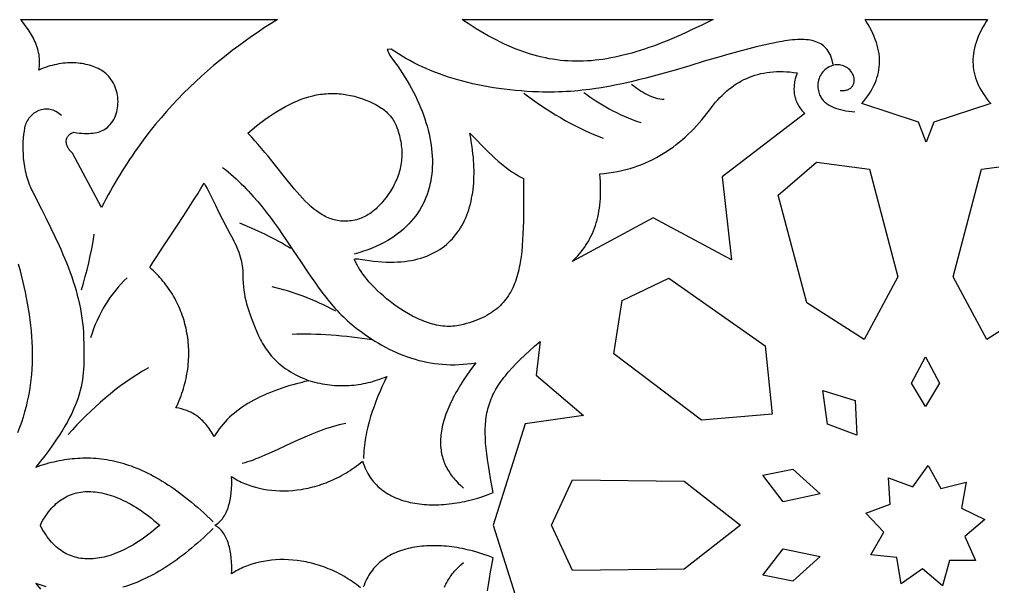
# Model space of a CAD drawing. Extents: x -332 to 348, y -263 to 352.
# Drawn here: x 111.8 to 164.4, y -178.6 to -148 of the extents above; entities that cross this region are included whole.
import ezdxf

# ---------------------------------------------------------------- set-up
doc = ezdxf.new("R2010")
doc.units = 0
doc.layers.add('LAYER_1', color=18, linetype='CONTINUOUS')
doc.layers.add('LAYER_2', color=174, linetype='CONTINUOUS')

msp = doc.modelspace()

# ---------------------------------------------------------------- linework, layer by layer
at = {"layer": 'LAYER_1'}
for points in [[(125.419, -148.209), (125.061, -148.442), (124.706, -148.679), (124.353, -148.921), (124.003, -149.169), (123.657, -149.422), (123.313, -149.681), (122.972, -149.946), (122.634, -150.217), (122.3, -150.494), (121.969, -150.778), (121.642, -151.069), (121.318, -151.367), (120.999, -151.672), (120.683, -151.984), (120.371, -152.304), (120.063, -152.632), (119.759, -152.968), (119.46, -153.313), (119.165, -153.665), (118.875, -154.027), (118.589, -154.397), (118.308, -154.776), (118.032, -155.165), (117.896, -155.363), (117.761, -155.563), (117.627, -155.766), (117.495, -155.971), (117.364, -156.178), (117.234, -156.389), (117.105, -156.601), (116.978, -156.816), (116.852, -157.034), (116.728, -157.255), (116.605, -157.478), (116.483, -157.703), (116.363, -157.932), (116.244, -158.163), (114.672, -155.227), (114.632, -155.191), (114.595, -155.154), (114.559, -155.116), (114.527, -155.076), (114.496, -155.037), (114.468, -154.996), (114.443, -154.955), (114.42, -154.913), (114.4, -154.871), (114.382, -154.829), (114.368, -154.787), (114.356, -154.745), (114.346, -154.703), (114.34, -154.661), (114.336, -154.62), (114.335, -154.579), (114.338, -154.539), (114.343, -154.499), (114.351, -154.461), (114.362, -154.423), (114.377, -154.387), (114.395, -154.352), (114.415, -154.319), (114.439, -154.286), (114.467, -154.256), (114.497, -154.227), (114.531, -154.201), (114.569, -154.176), (114.61, -154.153), (114.654, -154.133), (114.702, -154.115), (114.753, -154.099), (114.903, -154.12), (115.046, -154.137), (115.183, -154.149), (115.314, -154.156), (115.439, -154.159), (115.558, -154.158), (115.672, -154.152), (115.78, -154.141), (115.883, -154.127), (115.981, -154.107), (116.073, -154.084), (116.161, -154.056), (116.244, -154.023), (116.323, -153.986), (116.396, -153.945), (116.466, -153.899), (116.556, -153.83), (116.639, -153.755), (116.716, -153.674), (116.786, -153.589), (116.849, -153.499), (116.906, -153.405), (116.956, -153.307), (117, -153.205), (117.037, -153.101), (117.069, -152.994), (117.094, -152.885), (117.113, -152.774), (117.125, -152.662), (117.132, -152.549), (117.133, -152.435), (117.128, -152.321), (117.118, -152.207), (117.101, -152.094), (117.079, -151.982), (117.051, -151.871), (117.018, -151.762), (116.98, -151.656), (116.936, -151.551), (116.886, -151.45), (116.832, -151.353), (116.772, -151.259), (116.708, -151.169), (116.638, -151.084), (116.563, -151.004), (116.483, -150.929), (116.399, -150.86), (116.31, -150.797), (116.23, -150.748), (116.148, -150.701), (116.063, -150.657), (115.975, -150.615), (115.884, -150.577), (115.791, -150.541), (115.696, -150.508), (115.599, -150.478), (115.499, -150.451), (115.397, -150.427), (115.293, -150.406), (115.188, -150.388), (115.081, -150.373), (114.972, -150.361), (114.861, -150.352), (114.749, -150.347), (114.636, -150.345), (114.521, -150.346), (114.406, -150.351), (114.289, -150.359), (114.172, -150.37), (114.053, -150.385), (113.934, -150.403), (113.815, -150.425), (113.695, -150.451), (113.574, -150.48), (113.453, -150.513), (113.332, -150.55), (113.211, -150.59), (113.09, -150.634), (112.969, -150.682), (112.849, -150.734), (112.868, -150.628), (112.882, -150.523), (112.89, -150.418), (112.894, -150.313), (112.893, -150.209), (112.887, -150.106), (112.876, -150.003), (112.862, -149.901), (112.843, -149.799), (112.82, -149.699), (112.793, -149.599), (112.763, -149.5), (112.729, -149.402), (112.692, -149.305), (112.652, -149.209), (112.608, -149.113), (112.562, -149.019), (112.513, -148.926), (112.462, -148.834), (112.408, -148.743), (112.294, -148.565), (112.173, -148.392), (112.046, -148.225), (111.914, -148.064), (111.859, -148), (125.751, -148)], [(149.211, -148.052), (148.654, -148.328), (148.382, -148.459), (148.112, -148.586), (147.847, -148.708), (147.585, -148.825), (147.326, -148.938), (147.071, -149.047), (146.819, -149.151), (146.57, -149.25), (146.324, -149.345), (146.081, -149.436), (145.841, -149.521), (145.603, -149.602), (145.368, -149.679), (145.136, -149.75), (144.906, -149.817), (144.678, -149.88), (144.452, -149.937), (144.228, -149.99), (144.007, -150.039), (143.787, -150.082), (143.569, -150.121), (143.353, -150.155), (143.138, -150.184), (142.925, -150.208), (142.714, -150.228), (142.503, -150.242), (142.294, -150.252), (142.086, -150.257), (141.878, -150.257), (141.672, -150.252), (141.466, -150.243), (141.261, -150.228), (141.057, -150.209), (140.853, -150.184), (140.649, -150.154), (140.446, -150.12), (140.243, -150.081), (140.04, -150.036), (139.837, -149.987), (139.634, -149.932), (139.43, -149.872), (139.227, -149.808), (139.022, -149.738), (138.818, -149.663), (138.612, -149.583), (138.406, -149.498), (138.199, -149.408), (137.991, -149.312), (137.782, -149.212), (137.572, -149.106), (137.361, -148.995), (137.148, -148.878), (136.934, -148.757), (136.718, -148.63), (136.501, -148.498), (136.282, -148.361), (136.061, -148.218), (135.838, -148.071), (135.734, -148), (149.314, -148)], [(164.074, -148.103), (163.973, -148.271), (163.881, -148.438), (163.796, -148.602), (163.718, -148.764), (163.648, -148.925), (163.585, -149.083), (163.531, -149.24), (163.483, -149.395), (163.443, -149.549), (163.411, -149.701), (163.386, -149.852), (163.369, -150.001), (163.359, -150.149), (163.356, -150.296), (163.361, -150.442), (163.373, -150.586), (163.393, -150.73), (163.42, -150.873), (163.455, -151.015), (163.497, -151.156), (163.546, -151.297), (163.603, -151.437), (163.666, -151.577), (163.738, -151.716), (163.816, -151.855), (163.902, -151.994), (163.995, -152.133), (164.096, -152.271), (164.203, -152.41), (164.318, -152.549), (161.242, -153.544), (160.832, -154.623), (160.422, -153.544), (157.346, -152.549), (157.461, -152.41), (157.569, -152.271), (157.669, -152.133), (157.762, -151.994), (157.848, -151.855), (157.927, -151.716), (157.998, -151.577), (158.062, -151.437), (158.118, -151.297), (158.168, -151.156), (158.21, -151.015), (158.244, -150.873), (158.271, -150.73), (158.291, -150.586), (158.303, -150.442), (158.308, -150.296), (158.306, -150.149), (158.296, -150.001), (158.278, -149.852), (158.253, -149.701), (158.221, -149.549), (158.181, -149.395), (158.134, -149.24), (158.079, -149.083), (158.016, -148.925), (157.946, -148.764), (157.869, -148.602), (157.784, -148.438), (157.691, -148.271), (157.59, -148.103), (157.525, -148), (164.139, -148)], [(153.089, -150.816), (153.274, -150.824), (153.463, -150.838), (153.655, -150.858), (153.851, -150.885), (153.796, -151.047), (153.751, -151.206), (153.733, -151.285), (153.717, -151.362), (153.704, -151.439), (153.694, -151.514), (153.687, -151.589), (153.682, -151.664), (153.68, -151.737), (153.681, -151.81), (153.684, -151.881), (153.69, -151.952), (153.699, -152.022), (153.711, -152.091), (153.725, -152.16), (153.742, -152.227), (153.762, -152.294), (153.784, -152.36), (153.809, -152.425), (153.837, -152.489), (153.868, -152.553), (153.901, -152.616), (153.937, -152.677), (153.976, -152.738), (154.017, -152.799), (154.061, -152.858), (154.108, -152.916), (154.158, -152.974), (154.21, -153.031), (154.265, -153.087), (149.798, -156.513), (150.294, -160.998), (146.074, -158.715), (141.69, -161.08), (141.794, -160.98), (141.895, -160.878), (141.993, -160.772), (142.088, -160.664), (142.179, -160.554), (142.266, -160.44), (142.351, -160.323), (142.431, -160.204), (142.508, -160.081), (142.581, -159.956), (142.651, -159.827), (142.717, -159.695), (142.779, -159.56), (142.837, -159.422), (142.892, -159.281), (142.942, -159.136), (142.989, -158.989), (143.031, -158.837), (143.07, -158.683), (143.104, -158.525), (143.134, -158.364), (143.16, -158.199), (143.182, -158.03), (143.2, -157.858), (143.213, -157.683), (143.221, -157.503), (143.226, -157.321), (143.225, -157.134), (143.221, -156.943), (143.211, -156.749), (143.197, -156.551), (143.179, -156.349), (143.427, -156.325), (143.67, -156.294), (143.908, -156.256), (144.142, -156.213), (144.371, -156.164), (144.596, -156.109), (144.817, -156.047), (145.033, -155.981), (145.245, -155.908), (145.453, -155.83), (145.656, -155.747), (145.856, -155.658), (146.051, -155.564), (146.243, -155.464), (146.431, -155.36), (146.615, -155.25), (146.795, -155.136), (146.972, -155.017), (147.145, -154.893), (147.315, -154.765), (147.482, -154.632), (147.645, -154.494), (147.804, -154.353), (147.961, -154.206), (148.114, -154.056), (148.265, -153.902), (148.412, -153.744), (148.556, -153.582), (148.698, -153.416), (148.837, -153.246), (148.973, -153.073), (149.106, -152.896), (149.216, -152.752), (149.328, -152.612), (149.441, -152.477), (149.557, -152.347), (149.675, -152.222), (149.794, -152.101), (149.916, -151.986), (150.041, -151.876), (150.167, -151.771), (150.296, -151.671), (150.427, -151.577), (150.561, -151.487), (150.698, -151.403), (150.837, -151.325), (150.978, -151.251), (151.123, -151.184), (151.27, -151.121), (151.42, -151.065), (151.573, -151.014), (151.728, -150.968), (151.887, -150.929), (152.049, -150.895), (152.214, -150.867), (152.383, -150.845), (152.554, -150.829), (152.729, -150.818), (152.907, -150.814)], [(128.795, -151.998), (128.897, -152.001), (128.999, -152.006), (129.101, -152.013), (129.202, -152.023), (129.304, -152.035), (129.406, -152.049), (129.507, -152.065), (129.711, -152.105), (129.915, -152.154), (130.119, -152.212), (130.324, -152.28), (130.529, -152.356), (130.735, -152.442), (130.942, -152.537), (131.038, -152.584), (131.129, -152.633), (131.215, -152.683), (131.297, -152.733), (131.375, -152.785), (131.449, -152.838), (131.518, -152.891), (131.584, -152.945), (131.646, -153), (131.704, -153.055), (131.759, -153.111), (131.81, -153.167), (131.858, -153.223), (131.903, -153.28), (131.985, -153.394), (132.056, -153.508), (132.117, -153.622), (132.17, -153.735), (132.215, -153.846), (132.254, -153.956), (132.288, -154.062), (132.345, -154.265), (132.373, -154.375), (132.397, -154.485), (132.418, -154.595), (132.436, -154.703), (132.451, -154.811), (132.463, -154.918), (132.472, -155.024), (132.477, -155.129), (132.479, -155.234), (132.479, -155.338), (132.475, -155.441), (132.468, -155.544), (132.458, -155.646), (132.446, -155.747), (132.43, -155.848), (132.411, -155.948), (132.39, -156.047), (132.366, -156.146), (132.338, -156.244), (132.308, -156.341), (132.276, -156.438), (132.24, -156.534), (132.202, -156.629), (132.161, -156.724), (132.117, -156.818), (132.071, -156.912), (132.022, -157.005), (131.971, -157.097), (131.916, -157.189), (131.86, -157.281), (131.739, -157.462), (131.628, -157.617), (131.513, -157.765), (131.395, -157.907), (131.274, -158.043), (131.148, -158.17), (131.083, -158.231), (131.017, -158.289), (130.95, -158.346), (130.882, -158.4), (130.812, -158.451), (130.74, -158.501), (130.667, -158.548), (130.593, -158.592), (130.517, -158.634), (130.439, -158.672), (130.36, -158.709), (130.278, -158.742), (130.195, -158.772), (130.11, -158.8), (130.023, -158.824), (129.935, -158.845), (129.844, -158.864), (129.751, -158.878), (129.655, -158.89), (129.558, -158.898), (129.458, -158.902), (129.356, -158.903), (129.266, -158.901), (129.176, -158.894), (129.088, -158.884), (129, -158.871), (128.914, -158.854), (128.828, -158.834), (128.744, -158.81), (128.66, -158.783), (128.578, -158.753), (128.496, -158.72), (128.414, -158.683), (128.334, -158.644), (128.254, -158.602), (128.175, -158.557), (128.096, -158.509), (128.018, -158.458), (127.941, -158.405), (127.864, -158.349), (127.711, -158.23), (127.56, -158.101), (127.409, -157.963), (127.26, -157.817), (127.111, -157.663), (126.963, -157.501), (126.814, -157.333), (126.664, -157.158), (126.514, -156.977), (126.21, -156.601), (125.579, -155.803), (125.246, -155.39), (125.075, -155.182), (124.899, -154.974), (124.719, -154.765), (124.535, -154.558), (124.345, -154.352), (124.15, -154.147), (124.386, -153.947), (124.62, -153.757), (124.85, -153.577), (125.079, -153.407), (125.304, -153.247), (125.528, -153.096), (125.75, -152.955), (125.969, -152.824), (126.187, -152.703), (126.402, -152.592), (126.617, -152.49), (126.829, -152.398), (127.04, -152.315), (127.25, -152.242), (127.459, -152.179), (127.667, -152.125), (127.873, -152.081), (127.976, -152.062), (128.079, -152.046), (128.182, -152.032), (128.284, -152.021), (128.387, -152.012), (128.489, -152.005), (128.591, -152), (128.693, -151.998)], [(136.492, -154.494), (136.83, -154.837), (137.167, -155.174), (137.337, -155.338), (137.509, -155.498), (137.684, -155.655), (137.863, -155.807), (138.047, -155.955), (138.236, -156.096), (138.432, -156.232), (138.532, -156.297), (138.634, -156.361), (138.738, -156.423), (138.844, -156.483), (138.953, -156.541), (139.063, -156.597), (139.059, -158.176), (139.056, -158.545), (139.05, -158.903), (139.041, -159.251), (139.028, -159.589), (139.011, -159.916), (138.988, -160.232), (138.96, -160.538), (138.924, -160.834), (138.881, -161.119), (138.857, -161.258), (138.83, -161.393), (138.801, -161.527), (138.769, -161.658), (138.736, -161.786), (138.699, -161.911), (138.66, -162.034), (138.619, -162.154), (138.574, -162.271), (138.527, -162.386), (138.477, -162.499), (138.423, -162.608), (138.367, -162.715), (138.307, -162.819), (138.244, -162.921), (138.177, -163.02), (138.107, -163.116), (138.033, -163.21), (137.956, -163.301), (137.874, -163.389), (137.789, -163.475), (137.7, -163.558), (137.607, -163.638), (137.509, -163.716), (137.407, -163.791), (137.301, -163.864), (137.191, -163.933), (137.076, -164), (136.956, -164.065), (136.831, -164.126), (136.702, -164.185), (136.568, -164.242), (136.428, -164.295), (136.284, -164.346), (136.135, -164.395), (135.98, -164.44), (135.82, -164.483), (135.654, -164.523), (135.549, -164.545), (135.444, -164.562), (135.337, -164.575), (135.23, -164.584), (135.123, -164.589), (135.015, -164.589), (134.906, -164.586), (134.797, -164.579), (134.687, -164.568), (134.578, -164.553), (134.468, -164.535), (134.358, -164.514), (134.247, -164.489), (134.137, -164.461), (134.027, -164.43), (133.917, -164.396), (133.807, -164.359), (133.697, -164.319), (133.588, -164.276), (133.479, -164.231), (133.37, -164.183), (133.262, -164.133), (133.048, -164.027), (132.837, -163.912), (132.629, -163.789), (132.425, -163.66), (132.225, -163.526), (132.03, -163.386), (131.841, -163.242), (131.657, -163.095), (131.481, -162.945), (131.311, -162.794), (131.149, -162.642), (130.995, -162.49), (130.85, -162.339), (130.714, -162.189), (130.588, -162.042), (130.472, -161.899), (130.367, -161.759), (130.273, -161.625), (130.191, -161.497), (130.121, -161.375), (130.065, -161.261), (130.036, -161.202), (130.008, -161.149), (129.958, -161.062), (129.939, -161.027), (129.926, -160.997), (129.921, -160.973), (129.922, -160.963), (129.926, -160.955), (129.932, -160.947), (129.941, -160.942), (129.968, -160.934), (130.009, -160.931), (130.065, -160.933), (130.139, -160.94), (130.23, -160.953), (130.474, -160.991), (130.715, -161.028), (130.95, -161.059), (131.18, -161.082), (131.404, -161.1), (131.623, -161.111), (131.836, -161.116), (132.044, -161.115), (132.246, -161.107), (132.443, -161.094), (132.634, -161.075), (132.821, -161.05), (133.002, -161.02), (133.177, -160.984), (133.348, -160.942), (133.513, -160.895), (133.674, -160.843), (133.829, -160.786), (133.979, -160.724), (134.125, -160.657), (134.265, -160.585), (134.401, -160.508), (134.531, -160.427), (134.657, -160.341), (134.778, -160.25), (134.894, -160.156), (135.006, -160.057), (135.113, -159.954), (135.215, -159.847), (135.313, -159.736), (135.406, -159.621), (135.494, -159.502), (135.578, -159.38), (135.658, -159.254), (135.733, -159.125), (135.804, -158.992), (135.871, -158.857), (135.933, -158.718), (135.992, -158.576), (136.046, -158.431), (136.095, -158.283), (136.141, -158.133), (136.183, -157.979), (136.22, -157.824), (136.254, -157.666), (136.283, -157.505), (136.309, -157.343), (136.331, -157.178), (136.349, -157.011), (136.363, -156.842), (136.374, -156.672), (136.38, -156.499), (136.383, -156.326), (136.383, -156.15), (136.378, -155.973), (136.371, -155.795), (136.359, -155.615), (136.345, -155.435), (136.326, -155.253), (136.305, -155.071), (136.28, -154.887), (136.251, -154.703), (136.22, -154.518), (136.185, -154.333), (136.147, -154.147)], [(157.767, -156.091), (159.3, -161.907), (157.482, -165.302), (154.369, -163.32), (152.818, -157.495), (154.893, -155.704)], [(168.774, -157.495), (167.223, -163.32), (164.11, -165.302), (162.292, -161.907), (163.825, -156.091), (166.699, -155.704)], [(121.869, -156.995), (121.948, -157.136), (122.096, -157.42), (122.242, -157.717), (122.398, -158.04), (122.575, -158.404), (122.783, -158.819), (123.033, -159.301), (123.178, -159.571), (123.337, -159.862), (123.399, -159.977), (123.457, -160.094), (123.513, -160.213), (123.565, -160.333), (123.614, -160.454), (123.659, -160.577), (123.701, -160.701), (123.739, -160.825), (123.773, -160.949), (123.802, -161.074), (123.828, -161.199), (123.849, -161.323), (123.865, -161.447), (123.877, -161.57), (123.884, -161.692), (123.886, -161.813), (123.888, -162.031), (123.898, -162.242), (123.914, -162.444), (123.936, -162.639), (123.965, -162.827), (123.999, -163.01), (124.037, -163.187), (124.081, -163.36), (124.129, -163.529), (124.18, -163.695), (124.235, -163.859), (124.293, -164.021), (124.415, -164.344), (124.544, -164.669), (124.635, -164.887), (124.732, -165.1), (124.837, -165.31), (124.893, -165.413), (124.951, -165.515), (125.011, -165.616), (125.075, -165.715), (125.141, -165.814), (125.21, -165.911), (125.283, -166.006), (125.359, -166.1), (125.438, -166.193), (125.52, -166.285), (125.607, -166.375), (125.698, -166.463), (125.792, -166.55), (125.891, -166.635), (125.994, -166.719), (126.102, -166.801), (126.214, -166.882), (126.331, -166.96), (126.453, -167.037), (126.58, -167.112), (126.713, -167.185), (126.851, -167.257), (126.994, -167.326), (127.143, -167.394), (127.299, -167.459), (127.46, -167.523), (127.233, -167.575), (127.011, -167.63), (126.792, -167.687), (126.577, -167.746), (126.366, -167.808), (126.159, -167.873), (125.956, -167.94), (125.757, -168.009), (125.562, -168.081), (125.371, -168.156), (125.184, -168.234), (125.002, -168.314), (124.824, -168.397), (124.65, -168.483), (124.481, -168.571), (124.316, -168.663), (124.156, -168.757), (124, -168.854), (123.849, -168.954), (123.703, -169.058), (123.561, -169.164), (123.424, -169.273), (123.292, -169.385), (123.165, -169.501), (123.043, -169.619), (122.925, -169.741), (122.813, -169.866), (122.706, -169.994), (122.604, -170.126), (122.508, -170.261), (122.416, -170.399), (122.33, -170.541), (122.279, -170.448), (122.227, -170.359), (122.174, -170.273), (122.12, -170.19), (122.064, -170.11), (122.008, -170.034), (121.951, -169.96), (121.893, -169.89), (121.835, -169.822), (121.775, -169.758), (121.714, -169.696), (121.653, -169.638), (121.59, -169.582), (121.527, -169.528), (121.463, -169.478), (121.398, -169.43), (121.333, -169.385), (121.266, -169.342), (121.199, -169.302), (121.131, -169.265), (121.062, -169.23), (120.993, -169.197), (120.923, -169.167), (120.852, -169.139), (120.781, -169.113), (120.708, -169.089), (120.562, -169.048), (120.413, -169.016), (120.262, -168.991), (120.324, -168.86), (120.382, -168.729), (120.438, -168.597), (120.491, -168.466), (120.541, -168.334), (120.588, -168.202), (120.632, -168.07), (120.673, -167.938), (120.712, -167.806), (120.747, -167.674), (120.78, -167.541), (120.81, -167.409), (120.837, -167.277), (120.861, -167.146), (120.883, -167.014), (120.902, -166.882), (120.918, -166.751), (120.931, -166.62), (120.942, -166.489), (120.95, -166.359), (120.955, -166.229), (120.958, -166.099), (120.957, -165.97), (120.955, -165.841), (120.949, -165.712), (120.942, -165.585), (120.931, -165.457), (120.918, -165.33), (120.902, -165.204), (120.884, -165.078), (120.863, -164.954), (120.84, -164.829), (120.814, -164.706), (120.786, -164.583), (120.755, -164.461), (120.722, -164.34), (120.687, -164.22), (120.649, -164.1), (120.608, -163.982), (120.565, -163.864), (120.52, -163.747), (120.472, -163.632), (120.422, -163.517), (120.37, -163.404), (120.316, -163.291), (120.259, -163.18), (120.199, -163.07), (120.138, -162.961), (120.074, -162.853), (120.008, -162.747), (119.94, -162.642), (119.869, -162.538), (119.797, -162.435), (119.722, -162.334), (119.645, -162.234), (119.565, -162.136), (119.484, -162.039), (119.4, -161.944), (119.315, -161.85), (119.227, -161.758), (119.137, -161.668), (119.045, -161.579), (118.951, -161.492), (118.855, -161.406), (119.023, -161.136), (119.196, -160.862), (119.557, -160.306), (120.314, -159.167), (120.697, -158.589), (121.075, -158.009), (121.259, -157.719), (121.44, -157.429), (121.616, -157.14), (121.787, -156.852)], [(152.118, -165.636), (152.505, -169.326), (148.678, -169.651), (143.932, -166.07), (144.387, -163.191), (146.919, -161.975)], [(161.556, -167.657), (160.796, -168.911), (160.036, -167.657), (160.796, -166.233)], [(156.989, -168.593), (157.078, -170.459), (155.492, -169.864), (155.241, -168.055)], [(155.092, -173.64), (153.096, -174.062), (152.004, -172.635), (153.614, -172.306)], [(161.626, -173.348), (162.99, -172.998), (162.74, -174.405), (164.007, -175.028), (162.926, -175.942), (163.502, -177.247), (162.095, -177.241), (161.711, -178.617), (160.637, -177.693), (159.473, -178.497), (159.234, -177.087), (157.834, -176.943), (158.542, -175.707), (157.561, -174.682), (158.886, -174.198), (158.783, -172.772), (160.104, -173.267), (160.927, -172.107)], [(147.737, -172.957), (150.783, -175.334), (147.737, -177.711), (141.713, -177.785), (140.566, -175.334), (141.713, -172.884)], [(115.666, -173.514), (115.781, -173.521), (115.898, -173.531), (116.016, -173.546), (116.136, -173.565), (116.258, -173.588), (116.382, -173.616), (116.507, -173.647), (116.633, -173.683), (116.761, -173.724), (116.89, -173.768), (117.021, -173.817), (117.153, -173.871), (117.286, -173.928), (117.419, -173.99), (117.554, -174.057), (117.69, -174.127), (117.827, -174.203), (117.964, -174.282), (118.102, -174.366), (118.24, -174.454), (118.379, -174.546), (118.519, -174.642), (118.658, -174.743), (118.798, -174.848), (118.939, -174.957), (119.079, -175.07), (119.219, -175.187), (119.36, -175.309), (119.388, -175.334), (119.36, -175.36), (119.219, -175.481), (119.079, -175.599), (118.939, -175.712), (118.798, -175.821), (118.658, -175.926), (118.519, -176.026), (118.379, -176.123), (118.24, -176.215), (118.102, -176.303), (117.964, -176.387), (117.827, -176.466), (117.69, -176.541), (117.554, -176.612), (117.419, -176.678), (117.286, -176.74), (117.153, -176.798), (117.021, -176.851), (116.89, -176.9), (116.761, -176.945), (116.633, -176.985), (116.507, -177.021), (116.382, -177.053), (116.258, -177.081), (116.136, -177.104), (116.016, -177.123), (115.898, -177.137), (115.781, -177.148), (115.666, -177.154), (115.553, -177.157), (115.441, -177.155), (115.332, -177.149), (115.224, -177.139), (115.118, -177.126), (115.014, -177.108), (114.912, -177.086), (114.811, -177.06), (114.712, -177.031), (114.614, -176.997), (114.518, -176.96), (114.423, -176.918), (114.33, -176.872), (114.237, -176.822), (114.147, -176.767), (114.057, -176.708), (113.969, -176.644), (113.881, -176.576), (113.795, -176.503), (113.71, -176.425), (113.626, -176.341), (113.544, -176.253), (113.462, -176.159), (113.382, -176.059), (113.304, -175.954), (113.227, -175.843), (113.151, -175.727), (113.077, -175.604), (113.005, -175.475), (112.935, -175.341), (112.932, -175.334), (112.935, -175.328), (113.005, -175.193), (113.077, -175.065), (113.151, -174.942), (113.227, -174.825), (113.304, -174.714), (113.382, -174.609), (113.462, -174.51), (113.544, -174.416), (113.626, -174.327), (113.71, -174.244), (113.795, -174.166), (113.881, -174.093), (113.969, -174.024), (114.057, -173.961), (114.147, -173.902), (114.237, -173.847), (114.33, -173.797), (114.423, -173.751), (114.518, -173.709), (114.614, -173.671), (114.712, -173.638), (114.811, -173.608), (114.912, -173.583), (115.014, -173.561), (115.118, -173.543), (115.224, -173.529), (115.332, -173.52), (115.441, -173.514), (115.553, -173.512)], [(155.092, -177.029), (153.614, -178.363), (152.004, -178.033), (153.096, -176.607)]]:
    msp.add_lwpolyline(points, close=True, dxfattribs=at)
for points in [[(111.733, -161.213), (111.817, -161.519), (111.897, -161.824), (111.972, -162.128), (112.043, -162.432), (112.11, -162.735), (112.172, -163.037), (112.229, -163.339), (112.281, -163.639), (112.328, -163.939), (112.37, -164.239), (112.406, -164.537), (112.436, -164.834), (112.46, -165.131), (112.478, -165.427), (112.49, -165.722), (112.496, -166.016), (112.495, -166.31), (112.487, -166.602), (112.473, -166.894), (112.451, -167.185), (112.422, -167.475), (112.385, -167.765), (112.341, -168.053), (112.29, -168.342), (112.23, -168.629), (112.162, -168.916), (112.086, -169.202), (112.001, -169.488), (111.908, -169.774), (111.805, -170.059), (111.694, -170.344)], [(130.25, -178.711), (130.138, -178.624), (130.026, -178.539), (129.913, -178.457), (129.799, -178.377), (129.684, -178.301), (129.568, -178.227), (129.452, -178.156), (129.335, -178.087), (129.218, -178.021), (129.1, -177.958), (128.982, -177.898), (128.863, -177.84), (128.744, -177.784), (128.624, -177.732), (128.504, -177.682), (128.384, -177.634), (128.264, -177.589), (128.143, -177.546), (128.023, -177.506), (127.902, -177.469), (127.782, -177.434), (127.661, -177.401), (127.54, -177.371), (127.42, -177.343), (127.299, -177.318), (127.179, -177.295), (127.059, -177.274), (126.82, -177.24), (126.583, -177.215), (126.347, -177.199), (126.114, -177.192), (125.883, -177.194), (125.655, -177.205), (125.43, -177.224), (125.209, -177.251), (124.992, -177.287), (124.779, -177.331), (124.571, -177.383), (124.368, -177.443), (124.171, -177.511), (124.074, -177.548), (123.979, -177.586), (123.885, -177.627), (123.793, -177.669), (123.702, -177.713), (123.614, -177.759), (123.527, -177.807), (123.441, -177.857), (123.358, -177.908), (123.276, -177.961), (123.281, -177.738), (123.279, -177.52), (123.27, -177.308), (123.253, -177.102), (123.229, -176.902), (123.197, -176.71), (123.178, -176.617), (123.157, -176.526), (123.134, -176.438), (123.109, -176.351), (123.081, -176.267), (123.051, -176.186), (123.02, -176.106), (122.985, -176.03), (122.949, -175.956), (122.91, -175.884), (122.869, -175.816), (122.825, -175.75), (122.779, -175.688), (122.73, -175.628), (122.679, -175.572), (122.625, -175.519), (122.569, -175.469), (122.51, -175.422), (122.449, -175.379), (122.385, -175.339), (122.367, -175.339), (122.376, -175.334), (122.367, -175.329), (122.385, -175.329), (122.449, -175.29), (122.51, -175.247), (122.569, -175.2), (122.625, -175.15), (122.679, -175.097), (122.73, -175.04), (122.779, -174.981), (122.825, -174.918), (122.869, -174.853), (122.91, -174.784), (122.949, -174.713), (122.985, -174.639), (123.02, -174.562), (123.051, -174.483), (123.081, -174.401), (123.109, -174.317), (123.134, -174.231), (123.157, -174.142), (123.178, -174.051), (123.197, -173.958), (123.229, -173.766), (123.253, -173.567), (123.27, -173.361), (123.279, -173.149), (123.281, -172.931), (123.276, -172.708), (123.358, -172.761), (123.441, -172.812), (123.527, -172.862), (123.614, -172.909), (123.702, -172.955), (123.793, -173), (123.885, -173.042), (123.979, -173.082), (124.074, -173.121), (124.171, -173.158), (124.368, -173.225), (124.571, -173.285), (124.779, -173.337), (124.992, -173.381), (125.209, -173.417), (125.43, -173.445), (125.655, -173.464), (125.883, -173.475), (126.114, -173.477), (126.347, -173.47), (126.583, -173.454), (126.82, -173.429), (127.059, -173.395), (127.179, -173.374), (127.299, -173.351), (127.42, -173.326), (127.54, -173.298), (127.661, -173.268), (127.782, -173.235), (127.902, -173.2), (128.023, -173.162), (128.143, -173.122), (128.264, -173.08), (128.384, -173.035), (128.504, -172.987), (128.624, -172.937), (128.744, -172.884), (128.863, -172.829), (128.982, -172.771), (129.1, -172.711), (129.218, -172.647), (129.335, -172.582), (129.452, -172.513), (129.568, -172.442), (129.684, -172.368), (129.799, -172.291), (129.913, -172.212), (130.026, -172.13), (130.138, -172.045), (130.25, -171.957), (130.361, -171.867), (130.397, -171.986), (130.437, -172.101), (130.48, -172.214), (130.527, -172.323), (130.578, -172.428), (130.632, -172.531), (130.69, -172.63), (130.751, -172.727), (130.816, -172.82), (130.884, -172.909), (130.955, -172.996), (131.029, -173.08), (131.106, -173.16), (131.186, -173.238), (131.269, -173.312), (131.355, -173.384), (131.443, -173.452), (131.534, -173.517), (131.628, -173.579), (131.725, -173.639), (131.824, -173.695), (131.925, -173.749), (132.028, -173.799), (132.134, -173.847), (132.242, -173.892), (132.353, -173.933), (132.465, -173.972), (132.579, -174.009), (132.695, -174.042), (132.813, -174.072), (132.933, -174.1), (133.055, -174.125), (133.178, -174.148), (133.303, -174.167), (133.429, -174.184), (133.557, -174.198), (133.686, -174.21), (133.816, -174.218), (133.947, -174.225), (134.08, -174.228), (134.214, -174.229), (134.348, -174.228), (134.484, -174.223), (134.621, -174.217), (134.758, -174.207), (134.896, -174.196), (135.035, -174.181), (135.174, -174.165), (135.314, -174.145), (135.454, -174.124), (135.595, -174.1), (135.736, -174.073), (135.877, -174.044), (136.018, -174.013), (136.301, -173.944), (136.584, -173.865), (136.866, -173.777), (137.147, -173.68), (137.425, -173.574), (137.349, -173.184), (137.279, -172.812), (137.216, -172.456), (137.16, -172.115), (137.11, -171.79), (137.069, -171.478), (137.035, -171.179), (137.01, -170.892), (136.994, -170.617), (136.987, -170.352), (136.988, -170.224), (136.99, -170.097), (136.995, -169.973), (137.003, -169.85), (137.013, -169.73), (137.026, -169.612), (137.042, -169.495), (137.06, -169.38), (137.081, -169.266), (137.105, -169.154), (137.132, -169.043), (137.162, -168.933), (137.194, -168.825), (137.23, -168.717), (137.269, -168.61), (137.311, -168.504), (137.356, -168.399), (137.404, -168.294), (137.456, -168.19), (137.511, -168.086), (137.569, -167.982), (137.631, -167.878), (137.696, -167.774), (137.765, -167.67), (137.837, -167.566), (137.913, -167.462), (137.993, -167.357), (138.076, -167.252), (138.163, -167.146), (138.254, -167.039), (138.447, -166.822), (138.657, -166.602), (138.882, -166.376), (139.124, -166.144), (139.382, -165.905), (139.658, -165.658), (139.952, -165.403), (139.739, -167.222), (142.304, -169.399), (139.14, -169.859), (137.419, -175.334), (139.14, -180.81)], [(137.11, -178.879), (137.16, -178.554), (137.216, -178.213), (137.279, -177.857), (137.349, -177.485), (137.425, -177.095), (137.147, -176.989), (136.866, -176.892), (136.584, -176.804), (136.301, -176.725), (136.018, -176.656), (135.877, -176.624), (135.736, -176.596), (135.595, -176.569), (135.454, -176.545), (135.314, -176.523), (135.174, -176.504), (135.035, -176.487), (134.896, -176.473), (134.758, -176.461), (134.621, -176.452), (134.484, -176.445), (134.348, -176.441), (134.214, -176.44), (134.08, -176.441), (133.947, -176.444), (133.816, -176.45), (133.686, -176.459), (133.557, -176.471), (133.429, -176.485), (133.303, -176.502), (133.178, -176.521), (133.055, -176.543), (132.933, -176.568), (132.813, -176.596), (132.695, -176.627), (132.579, -176.66), (132.465, -176.696), (132.353, -176.735), (132.242, -176.777), (132.134, -176.822), (132.028, -176.87), (131.925, -176.92), (131.824, -176.973), (131.725, -177.03), (131.628, -177.089), (131.534, -177.152), (131.443, -177.217), (131.355, -177.285), (131.269, -177.356), (131.186, -177.431), (131.106, -177.508), (131.029, -177.589), (130.955, -177.672), (130.884, -177.759), (130.816, -177.849), (130.751, -177.942), (130.69, -178.038), (130.632, -178.138), (130.578, -178.24), (130.527, -178.346), (130.48, -178.455), (130.437, -178.567), (130.397, -178.683)]]:
    msp.add_lwpolyline(points, dxfattribs=at)
at = {"layer": 'LAYER_2'}
for points in [[(155.792, -150.433), (155.771, -150.311), (155.745, -150.195), (155.713, -150.086), (155.677, -149.983), (155.635, -149.886), (155.588, -149.795), (155.537, -149.711), (155.481, -149.632), (155.419, -149.56), (155.354, -149.492), (155.284, -149.431), (155.209, -149.375), (155.13, -149.324), (155.046, -149.278), (154.958, -149.238), (154.866, -149.202), (154.77, -149.171), (154.67, -149.145), (154.566, -149.124), (154.458, -149.107), (154.346, -149.094), (154.231, -149.086), (154.112, -149.082), (153.989, -149.082), (153.863, -149.086), (153.733, -149.093), (153.601, -149.104), (153.465, -149.119), (153.325, -149.137), (153.183, -149.159), (153.038, -149.184), (152.889, -149.211), (152.47, -149.297), (152.055, -149.388), (151.643, -149.485), (151.234, -149.587), (150.828, -149.693), (150.425, -149.802), (150.024, -149.914), (149.625, -150.029), (148.831, -150.262), (148.042, -150.498), (147.254, -150.731), (146.86, -150.845), (146.466, -150.957), (146.071, -151.066), (145.675, -151.17), (145.278, -151.271), (144.879, -151.367), (144.479, -151.457), (144.076, -151.541), (143.67, -151.619), (143.262, -151.689), (142.851, -151.751), (142.644, -151.779), (142.437, -151.805), (142.228, -151.829), (142.019, -151.85), (141.808, -151.869), (141.596, -151.885), (141.384, -151.899), (141.17, -151.91), (140.955, -151.918), (140.739, -151.924), (140.522, -151.927), (140.303, -151.926), (140.084, -151.923), (139.863, -151.917), (139.545, -151.903), (139.232, -151.885), (138.923, -151.863), (138.617, -151.836), (138.315, -151.805), (138.017, -151.77), (137.723, -151.73), (137.433, -151.686), (137.147, -151.638), (136.865, -151.586), (136.587, -151.53), (136.313, -151.47), (136.043, -151.406), (135.777, -151.338), (135.515, -151.266), (135.257, -151.19), (135.003, -151.11), (134.754, -151.027), (134.508, -150.939), (134.267, -150.848), (134.031, -150.753), (133.798, -150.655), (133.57, -150.553), (133.346, -150.447), (133.126, -150.338), (132.911, -150.225), (132.7, -150.109), (132.493, -149.989), (132.291, -149.866), (132.093, -149.74), (131.9, -149.61), (131.69, -149.62), (131.822, -149.953), (131.971, -150.144), (132.115, -150.337), (132.255, -150.532), (132.391, -150.728), (132.522, -150.926), (132.649, -151.125), (132.771, -151.325), (132.888, -151.526), (133, -151.729), (133.108, -151.932), (133.21, -152.135), (133.308, -152.34), (133.4, -152.544), (133.488, -152.749), (133.57, -152.955), (133.647, -153.16), (133.718, -153.365), (133.784, -153.571), (133.845, -153.775), (133.9, -153.98), (133.949, -154.184), (133.992, -154.387), (134.03, -154.59), (134.061, -154.792), (134.087, -154.992), (134.107, -155.192), (134.12, -155.39), (134.128, -155.587), (134.129, -155.783), (134.124, -155.976), (134.112, -156.168), (134.094, -156.359), (134.069, -156.547), (134.038, -156.733), (134, -156.917), (133.955, -157.099), (133.903, -157.278), (133.844, -157.455), (133.779, -157.629), (133.706, -157.8), (133.626, -157.968), (133.539, -158.133), (133.444, -158.295), (133.343, -158.453), (133.233, -158.609), (133.116, -158.76), (132.992, -158.908), (132.86, -159.052), (132.72, -159.193), (132.572, -159.329), (132.417, -159.461), (132.253, -159.589), (132.081, -159.712), (131.902, -159.831), (131.714, -159.945), (131.517, -160.055), (131.313, -160.159), (131.1, -160.259), (130.878, -160.353), (130.648, -160.442), (130.409, -160.526), (130.162, -160.604), (129.906, -160.677)], [(156.173, -151.832), (156.242, -151.838), (156.308, -151.84), (156.37, -151.838), (156.429, -151.832), (156.484, -151.823), (156.536, -151.811), (156.585, -151.795), (156.63, -151.777), (156.673, -151.755), (156.712, -151.731), (156.747, -151.705), (156.78, -151.676), (156.809, -151.644), (156.836, -151.611), (156.859, -151.576), (156.879, -151.54), (156.896, -151.501), (156.91, -151.462), (156.921, -151.421), (156.929, -151.38), (156.934, -151.337), (156.936, -151.294), (156.936, -151.25), (156.932, -151.206), (156.926, -151.162), (156.917, -151.117), (156.905, -151.073), (156.89, -151.029), (156.873, -150.986), (156.852, -150.943), (156.83, -150.901), (156.804, -150.86), (156.751, -150.788), (156.695, -150.722), (156.634, -150.664), (156.571, -150.614), (156.504, -150.57), (156.436, -150.534), (156.365, -150.504), (156.292, -150.481), (156.218, -150.464), (156.143, -150.454), (156.067, -150.45), (155.991, -150.452), (155.915, -150.46), (155.84, -150.473), (155.765, -150.493), (155.692, -150.518), (155.62, -150.548), (155.55, -150.584), (155.482, -150.624), (155.417, -150.67), (155.354, -150.72), (155.296, -150.775), (155.241, -150.834), (155.19, -150.898), (155.143, -150.966), (155.101, -151.038), (155.065, -151.113), (155.034, -151.193), (155.009, -151.276), (154.99, -151.363), (154.978, -151.453), (154.973, -151.546), (154.974, -151.623), (154.979, -151.699), (154.988, -151.775), (155.001, -151.85), (155.019, -151.924), (155.041, -151.996), (155.068, -152.067), (155.099, -152.136), (155.126, -152.186), (155.155, -152.235), (155.187, -152.282), (155.221, -152.327), (155.258, -152.371), (155.297, -152.412), (155.338, -152.452), (155.381, -152.49), (155.427, -152.527), (155.475, -152.562), (155.525, -152.596), (155.577, -152.627), (155.687, -152.687), (155.804, -152.74), (155.929, -152.788), (156.06, -152.831), (156.198, -152.868), (156.342, -152.901), (156.491, -152.929), (156.646, -152.952), (156.805, -152.972), (156.97, -152.988)], [(144.893, -151.501), (145.104, -151.654), (145.316, -151.8), (145.423, -151.87), (145.53, -151.936), (145.639, -151.998), (145.748, -152.057), (145.858, -152.11), (145.969, -152.159), (146.081, -152.202), (146.195, -152.238), (146.31, -152.269), (146.426, -152.292), (146.544, -152.307), (146.663, -152.315)], [(139.071, -151.989), (139.549, -152.329), (139.791, -152.497), (140.035, -152.664), (140.283, -152.828), (140.535, -152.99), (140.791, -153.15), (141.051, -153.306), (141.317, -153.459), (141.588, -153.609), (141.866, -153.754), (142.15, -153.896), (142.441, -154.033), (142.74, -154.166), (143.047, -154.293), (143.362, -154.415)], [(142.312, -151.945), (142.473, -152.061), (142.636, -152.176), (142.803, -152.29), (142.972, -152.402), (143.146, -152.512), (143.324, -152.621), (143.505, -152.728), (143.692, -152.832), (143.884, -152.935), (144.082, -153.034), (144.285, -153.131), (144.495, -153.226), (144.711, -153.317), (144.934, -153.405), (145.165, -153.49), (145.403, -153.572)], [(114.077, -153.198), (114.004, -153.132), (113.93, -153.074), (113.854, -153.023), (113.777, -152.979), (113.7, -152.941), (113.622, -152.91), (113.544, -152.885), (113.466, -152.867), (113.387, -152.854), (113.309, -152.848), (113.231, -152.847), (113.155, -152.851), (113.079, -152.861), (113.004, -152.876), (112.93, -152.897), (112.858, -152.922), (112.788, -152.952), (112.719, -152.986), (112.653, -153.025), (112.589, -153.068), (112.528, -153.115), (112.469, -153.166), (112.413, -153.221), (112.361, -153.279), (112.312, -153.341), (112.267, -153.405), (112.225, -153.473), (112.188, -153.544), (112.155, -153.618), (112.126, -153.694), (112.102, -153.773), (112.082, -153.854), (112.051, -154.029), (112.025, -154.215), (112.005, -154.412), (111.992, -154.617), (111.986, -154.83), (111.988, -155.049), (111.997, -155.272), (112.014, -155.499), (112.04, -155.728), (112.075, -155.957), (112.119, -156.185), (112.145, -156.299), (112.173, -156.412), (112.204, -156.524), (112.237, -156.635), (112.273, -156.745), (112.311, -156.853), (112.352, -156.96), (112.396, -157.065), (112.443, -157.168), (112.492, -157.27), (112.996, -158.258), (113.243, -158.749), (113.485, -159.237), (113.719, -159.723), (113.944, -160.209), (114.052, -160.452), (114.158, -160.695), (114.26, -160.939), (114.359, -161.182), (114.453, -161.425), (114.544, -161.669), (114.631, -161.914), (114.713, -162.159), (114.791, -162.405), (114.864, -162.651), (114.931, -162.898), (114.993, -163.146), (115.05, -163.395), (115.101, -163.644), (115.146, -163.895), (115.184, -164.147), (115.216, -164.401), (115.241, -164.655), (115.259, -164.911), (115.27, -165.169), (115.281, -165.576), (115.289, -165.968), (115.29, -166.35), (115.286, -166.539), (115.279, -166.726), (115.268, -166.913), (115.252, -167.099), (115.231, -167.286), (115.205, -167.474), (115.172, -167.664), (115.133, -167.855), (115.087, -168.049), (115.033, -168.245), (114.971, -168.445), (114.9, -168.649), (114.819, -168.857), (114.729, -169.07), (114.629, -169.288), (114.518, -169.513), (114.395, -169.743), (114.26, -169.981), (114.113, -170.226), (113.953, -170.479), (113.78, -170.74), (113.592, -171.01), (113.39, -171.289), (113.172, -171.578), (112.939, -171.877), (112.69, -172.188), (112.972, -172.094), (113.253, -172.009), (113.393, -171.97), (113.534, -171.934), (113.675, -171.9), (113.816, -171.868), (113.956, -171.839), (114.097, -171.813), (114.238, -171.789), (114.379, -171.767), (114.521, -171.749), (114.662, -171.733), (114.804, -171.719), (114.945, -171.709), (115.087, -171.701), (115.229, -171.696), (115.372, -171.694), (115.514, -171.695), (115.657, -171.699), (115.801, -171.706), (115.944, -171.715), (116.088, -171.728), (116.232, -171.744), (116.376, -171.763), (116.521, -171.785), (116.666, -171.811), (116.812, -171.839), (116.958, -171.871), (117.104, -171.906), (117.251, -171.945), (117.399, -171.986), (117.546, -172.032), (117.695, -172.08), (117.843, -172.132), (117.993, -172.188), (118.143, -172.247), (118.293, -172.31), (118.444, -172.377), (118.596, -172.447), (118.748, -172.52), (118.9, -172.598), (119.054, -172.679), (119.208, -172.764), (119.363, -172.853), (119.518, -172.946), (119.674, -173.043), (119.831, -173.143), (119.989, -173.248), (120.147, -173.357), (120.306, -173.469), (120.466, -173.586), (120.627, -173.707), (120.788, -173.832), (120.95, -173.961), (121.113, -174.095), (121.277, -174.233), (121.442, -174.375), (121.608, -174.521), (121.775, -174.672), (121.942, -174.827), (122.111, -174.987), (122.28, -175.151)], [(122.783, -155.992), (122.936, -156.114), (123.086, -156.237), (123.233, -156.362), (123.378, -156.489), (123.52, -156.618), (123.659, -156.749), (123.795, -156.881), (123.93, -157.015), (124.061, -157.15), (124.191, -157.286), (124.318, -157.424), (124.443, -157.563), (124.686, -157.845), (124.922, -158.13), (125.151, -158.419), (125.374, -158.711), (125.59, -159.005), (125.802, -159.3), (126.009, -159.596), (126.211, -159.893), (126.608, -160.485), (126.996, -161.07), (127.381, -161.645), (127.573, -161.927), (127.767, -162.204), (127.963, -162.476), (128.161, -162.742), (128.361, -163.001), (128.566, -163.254), (128.774, -163.499), (128.881, -163.618), (128.988, -163.736), (129.097, -163.851), (129.207, -163.964), (129.319, -164.074), (129.432, -164.182), (129.547, -164.287), (129.664, -164.39), (129.782, -164.49), (129.903, -164.588), (130.087, -164.73), (130.272, -164.869), (130.458, -165.003), (130.645, -165.132), (130.833, -165.257), (131.023, -165.378), (131.214, -165.493), (131.406, -165.604), (131.599, -165.71), (131.794, -165.811), (131.991, -165.907), (132.188, -165.997), (132.387, -166.082), (132.588, -166.162), (132.79, -166.236), (132.994, -166.305), (133.199, -166.367), (133.405, -166.424), (133.614, -166.476), (133.824, -166.521), (134.035, -166.559), (134.248, -166.592), (134.463, -166.618), (134.68, -166.638), (134.898, -166.652), (135.118, -166.658), (135.34, -166.658), (135.564, -166.652), (135.79, -166.638), (136.017, -166.617), (136.247, -166.589), (136.478, -166.554), (136.248, -166.863), (136.033, -167.165), (135.834, -167.46), (135.651, -167.747), (135.483, -168.027), (135.404, -168.165), (135.33, -168.301), (135.259, -168.435), (135.192, -168.567), (135.128, -168.697), (135.068, -168.826), (135.012, -168.954), (134.959, -169.079), (134.909, -169.203), (134.863, -169.325), (134.821, -169.446), (134.782, -169.565), (134.746, -169.683), (134.714, -169.799), (134.685, -169.913), (134.66, -170.026), (134.637, -170.138), (134.618, -170.248), (134.602, -170.356), (134.59, -170.463), (134.58, -170.568), (134.573, -170.672), (134.57, -170.775), (134.57, -170.876), (134.572, -170.976), (134.578, -171.074), (134.586, -171.171), (134.598, -171.267), (134.612, -171.361), (134.629, -171.454), (134.649, -171.546), (134.672, -171.636), (134.698, -171.726), (134.726, -171.813), (134.757, -171.9), (134.791, -171.985), (134.827, -172.069), (134.866, -172.152), (134.907, -172.234), (134.951, -172.314), (134.998, -172.394), (135.047, -172.472), (135.098, -172.549), (135.152, -172.625), (135.208, -172.7), (135.267, -172.774), (135.327, -172.846), (135.391, -172.918), (135.524, -173.058), (135.665, -173.194), (135.816, -173.326)], [(126.457, -160.382), (126.299, -160.277), (126.137, -160.176), (125.971, -160.077), (125.801, -159.981), (125.628, -159.888), (125.453, -159.798), (125.277, -159.71), (125.099, -159.624), (124.743, -159.459), (124.391, -159.302), (123.715, -159.007)], [(115.156, -162.614), (115.264, -162.258), (115.366, -161.897), (115.461, -161.529), (115.551, -161.155), (115.634, -160.775), (115.711, -160.388), (115.782, -159.996), (115.847, -159.598)], [(117.623, -161.965), (117.457, -162.126), (117.296, -162.291), (117.141, -162.463), (116.992, -162.64), (116.848, -162.823), (116.711, -163.011), (116.579, -163.206), (116.452, -163.405), (116.332, -163.611), (116.217, -163.822), (116.108, -164.039), (116.005, -164.262), (115.907, -164.49), (115.816, -164.724), (115.73, -164.963), (115.65, -165.209)], [(128.905, -163.774), (128.685, -163.652), (128.465, -163.537), (128.244, -163.427), (128.024, -163.324), (127.804, -163.225), (127.585, -163.133), (127.367, -163.045), (127.149, -162.962), (126.933, -162.883), (126.718, -162.809), (126.506, -162.739), (126.295, -162.673), (126.086, -162.61), (125.879, -162.551), (125.475, -162.443)], [(130.86, -165.312), (130.598, -165.273), (130.33, -165.235), (130.057, -165.2), (129.78, -165.167), (129.5, -165.137), (129.218, -165.11), (128.936, -165.085), (128.654, -165.063), (128.374, -165.045), (128.097, -165.03), (127.824, -165.019), (127.556, -165.012), (127.294, -165.009), (127.039, -165.011), (126.793, -165.017), (126.556, -165.028)], [(118.775, -166.83), (118.617, -166.921), (118.461, -167.013), (118.153, -167.202), (117.853, -167.398), (117.558, -167.601), (117.27, -167.809), (116.987, -168.023), (116.71, -168.243), (116.439, -168.468), (116.173, -168.698), (115.911, -168.933), (115.655, -169.172), (115.402, -169.416), (115.154, -169.664), (114.91, -169.916), (114.669, -170.171), (114.432, -170.43)], [(127.501, -167.535), (127.637, -167.572), (127.773, -167.606), (127.908, -167.637), (128.043, -167.665), (128.177, -167.691), (128.311, -167.713), (128.444, -167.733), (128.577, -167.749), (128.709, -167.763), (128.841, -167.774), (128.973, -167.782), (129.104, -167.787), (129.235, -167.789), (129.366, -167.789), (129.496, -167.785), (129.626, -167.779), (129.755, -167.77), (129.885, -167.758), (130.014, -167.743), (130.142, -167.725), (130.271, -167.704), (130.399, -167.681), (130.527, -167.655), (130.655, -167.625), (130.783, -167.594), (130.91, -167.559), (131.038, -167.521), (131.165, -167.481), (131.292, -167.438), (131.419, -167.392), (131.546, -167.343), (131.672, -167.291), (131.545, -167.558), (131.422, -167.826), (131.303, -168.095), (131.188, -168.366), (131.079, -168.639), (130.976, -168.913), (130.88, -169.189), (130.791, -169.466), (130.709, -169.745), (130.636, -170.025), (130.572, -170.306), (130.544, -170.447), (130.518, -170.588), (130.494, -170.73), (130.473, -170.872), (130.455, -171.014), (130.44, -171.157), (130.427, -171.3), (130.418, -171.443), (130.411, -171.587), (130.408, -171.731)], [(129.442, -169.842), (129.264, -169.875), (129.085, -169.914), (128.903, -169.959), (128.721, -170.009), (128.537, -170.065), (128.352, -170.126), (128.166, -170.191), (127.98, -170.26), (127.793, -170.332), (127.606, -170.407), (127.233, -170.566), (126.86, -170.732), (126.491, -170.901), (125.769, -171.238), (125.42, -171.399), (125.08, -171.551), (124.751, -171.689), (124.591, -171.752), (124.435, -171.81), (124.283, -171.864), (124.134, -171.912), (123.99, -171.955), (123.849, -171.991)], [(122.28, -175.517), (122.111, -175.682), (121.942, -175.841), (121.775, -175.997), (121.608, -176.147), (121.442, -176.294), (121.277, -176.436), (121.113, -176.574), (120.95, -176.707), (120.788, -176.837), (120.627, -176.962), (120.466, -177.083), (120.306, -177.199), (120.147, -177.312), (119.989, -177.421), (119.831, -177.525), (119.674, -177.626), (119.518, -177.723), (119.363, -177.815), (119.208, -177.904), (119.054, -177.989), (118.9, -178.071), (118.748, -178.148), (118.596, -178.222), (118.444, -178.292), (118.293, -178.359), (118.143, -178.421), (117.993, -178.481), (117.843, -178.536), (117.695, -178.588), (117.546, -178.637), (117.399, -178.682)], [(134.791, -178.683), (134.827, -178.599), (134.866, -178.516), (134.907, -178.435), (134.951, -178.354), (134.998, -178.275), (135.047, -178.197), (135.098, -178.12), (135.152, -178.044), (135.208, -177.969), (135.267, -177.895), (135.327, -177.822), (135.391, -177.751), (135.524, -177.611), (135.665, -177.475), (135.816, -177.343)], [(113.253, -178.66), (112.972, -178.575), (112.69, -178.481), (112.939, -178.791)]]:
    msp.add_lwpolyline(points, dxfattribs=at)

doc.saveas('drawing.dxf')
